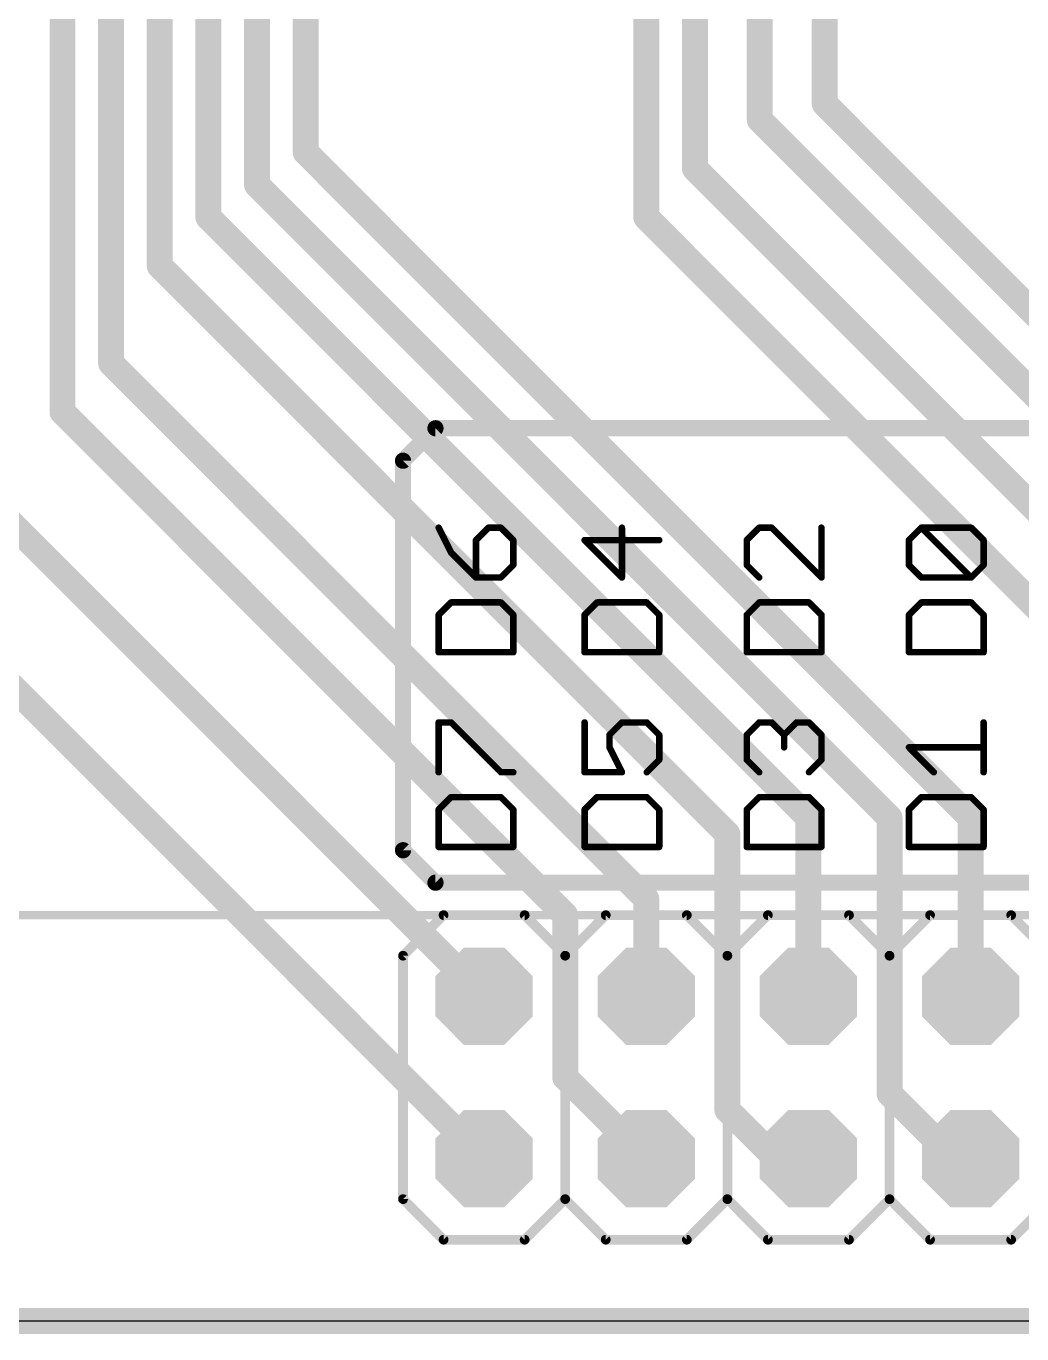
# Model space of a CAD drawing. Extents: x -31.8 to 31.8, y -40.8 to 40.8.
# Drawn here: x -18.6 to -3.01, y -40.84 to -20.38 of the extents above; entities that cross this region are included whole.
import ezdxf

# ---------------------------------------------------------------- set-up
doc = ezdxf.new("R2010")
doc.units = 0
for name, color, linetype in [('1', 12, 'CONTINUOUS'), ('17', 110, 'CONTINUOUS'), ('20', 53, 'CONTINUOUS'), ('21', 253, 'CONTINUOUS'), ('22', 253, 'CONTINUOUS'), ('51', 253, 'CONTINUOUS')]:
    doc.layers.add(name, color=color, linetype=linetype)

# ---------------------------------------------------------------- blocks, each defined once
blk = doc.blocks.new('RECT')
blk.add_solid([(-0.5, -0.5), (0.5, -0.5), (-0.5, 0.5), (0.5, 0.5)])
blk = doc.blocks.new('OCTAGONP')
at = {"const_width": 0.5}
blk.add_lwpolyline([(-0.25, -0.1036), (-0.25, 0.1036), (-0.1036, 0.25), (0.1036, 0.25), (0.25, 0.1036), (0.25, -0.1036), (0.1036, -0.25), (-0.1036, -0.25), (-0.25, -0.1036), (-0.25, 0.1036)], dxfattribs=at)

msp = doc.modelspace()

# ---------------------------------------------------------------- linework, layer by layer
at = {"layer": '1', "const_width": 0.4064}
for points in [[(-18.034, 5.334), (-18.034, -26.416)], [(-17.272, 4.572), (-17.272, -25.654)], [(-16.51, 3.81), (-16.51, -24.13)], [(-15.748, 3.048), (-15.748, -23.368)], [(-14.986, 1.778), (-14.986, -22.86)], [(-14.224, 0.762), (-14.224, -22.352)], [(-8.89, -9.144), (-8.89, -23.368)], [(-8.128, -9.652), (-8.128, -22.606)], [(-7.112, -10.16), (-7.112, -21.844)], [(-6.096, -10.414), (-6.096, -21.59)], [(-6.096, -21.59), (1.27, -28.956)], [(-7.112, -21.844), (0, -28.956)], [(-14.224, -22.352), (-3.81, -32.766)], [(-8.128, -22.606), (-1.27, -29.464)], [(-14.986, -22.86), (-5.08, -32.766)], [(-15.748, -23.368), (-6.35, -32.766)], [(-8.89, -23.368), (-2.54, -29.718)], [(-16.51, -24.13), (-7.62, -33.02)], [(-17.272, -25.654), (-8.89, -34.036)], [(-20.828, -26.162), (-11.43, -35.56)], [(-18.034, -26.416), (-10.16, -34.29)], [(-21.59, -27.94), (-11.43, -38.1)], [(-6.35, -32.766), (-6.35, -35.56)], [(-5.08, -32.766), (-5.08, -37.084)], [(-3.81, -32.766), (-3.81, -35.56)], [(-7.62, -33.02), (-7.62, -37.338)], [(-8.89, -34.036), (-8.89, -35.56)], [(-10.16, -34.29), (-10.16, -36.83)], [(-6.35, -35.56), (-6.35, -35.814)], [(-3.81, -35.56), (-3.81, -35.814)], [(-10.16, -36.83), (-8.89, -38.1)], [(-5.08, -37.084), (-4.064, -38.1)], [(-7.62, -37.338), (-6.858, -38.1)], [(-6.858, -38.1), (-6.35, -38.1)], [(-6.35, -38.1), (-6.096, -38.1)], [(-4.064, -38.1), (-3.81, -38.1)], [(-25.4, -40.64), (25.4, -40.64)]]:
    msp.add_lwpolyline(points, dxfattribs=at)
at = {"layer": '1', "const_width": 0.2032}
for points in [[(-6.1976, -21.59, 1), (-5.9944, -21.59)], [(-6.0242, -21.5182, 1), (-6.1678, -21.6618)], [(-7.0402, -21.7722, 1), (-7.1838, -21.9158)], [(-7.2136, -21.844, 1), (-7.0104, -21.844)], [(-14.3256, -22.352, 1), (-14.1224, -22.352)], [(-14.1522, -22.2802, 1), (-14.2958, -22.4238)], [(-8.2296, -22.606, 1), (-8.0264, -22.606)], [(-8.0562, -22.5342, 1), (-8.1998, -22.6778)], [(-14.9142, -22.7882, 1), (-15.0578, -22.9318)], [(-15.0876, -22.86, 1), (-14.8844, -22.86)], [(-15.8496, -23.368, 1), (-15.6464, -23.368)], [(-15.6762, -23.2962, 1), (-15.8198, -23.4398)], [(-8.9916, -23.368, 1), (-8.7884, -23.368)], [(-8.8182, -23.2962, 1), (-8.9618, -23.4398)], [(-16.4382, -24.0582, 1), (-16.5818, -24.2018)], [(-16.6116, -24.13, 1), (-16.4084, -24.13)], [(-17.3736, -25.654, 1), (-17.1704, -25.654)], [(-17.2002, -25.5822, 1), (-17.3438, -25.7258)], [(-18.1356, -26.416, 1), (-17.9324, -26.416)], [(-17.9622, -26.3442, 1), (-18.1058, -26.4878)], [(-6.2484, -32.766, 1), (-6.4516, -32.766)], [(-6.4218, -32.8378, 1), (-6.2782, -32.6942)], [(-4.9784, -32.766, 1), (-5.1816, -32.766)], [(-5.1518, -32.8378, 1), (-5.0082, -32.6942)], [(-3.7084, -32.766, 1), (-3.9116, -32.766)], [(-3.8818, -32.8378, 1), (-3.7382, -32.6942)], [(-7.5184, -33.02, 1), (-7.7216, -33.02)], [(-7.6918, -33.0918, 1), (-7.5482, -32.9482)], [(-8.7884, -34.036, 1), (-8.9916, -34.036)], [(-8.9618, -34.1078, 1), (-8.8182, -33.9642)], [(-10.0584, -34.29, 1), (-10.2616, -34.29)], [(-10.2318, -34.3618, 1), (-10.0882, -34.2182)], [(-11.5018, -35.6318, 1), (-11.3582, -35.4882)], [(-6.2484, -35.56, 1), (-6.4516, -35.56)], [(-3.7084, -35.56, 1), (-3.9116, -35.56)], [(-8.9916, -35.56, 1), (-8.7884, -35.56)], [(-6.4516, -35.56, 1), (-6.2484, -35.56)], [(-3.9116, -35.56, 1), (-3.7084, -35.56)], [(-6.4516, -35.814, 1), (-6.2484, -35.814)], [(-3.9116, -35.814, 1), (-3.7084, -35.814)], [(-10.0882, -36.7582, 1), (-10.2318, -36.9018)], [(-10.2616, -36.83, 1), (-10.0584, -36.83)], [(-5.1816, -37.084, 1), (-4.9784, -37.084)], [(-5.0082, -37.0122, 1), (-5.1518, -37.1558)], [(-7.7216, -37.338, 1), (-7.5184, -37.338)], [(-7.5482, -37.2662, 1), (-7.6918, -37.4098)], [(-11.5018, -38.1718, 1), (-11.3582, -38.0282)], [(-8.9618, -38.1718, 1), (-8.8182, -38.0282)], [(-6.858, -37.9984, 1), (-6.858, -38.2016)], [(-6.9298, -38.1718, 1), (-6.7862, -38.0282)], [(-6.35, -37.9984, 1), (-6.35, -38.2016)], [(-6.35, -38.2016, 1), (-6.35, -37.9984)], [(-6.096, -38.2016, 1), (-6.096, -37.9984)], [(-4.064, -37.9984, 1), (-4.064, -38.2016)], [(-4.1358, -38.1718, 1), (-3.9922, -38.0282)], [(-3.81, -38.2016, 1), (-3.81, -37.9984)]]:
    msp.add_lwpolyline(points, format="xyb", dxfattribs=at)
at = {"layer": '20'}
msp.add_line((-29.21, -40.64), (29.21, -40.64), dxfattribs=at)
at = {"layer": '21'}
for points, const_width in [([(-12.7, -27.178), (-12.192, -26.67)], 0.254), ([(-12.192, -26.67), (11.684, -26.67)], 0.254), ([(-12.7, -33.274), (-12.7, -27.178)], 0.254), ([(-12.1422, -28.2262), (-11.9473, -28.616)], 0.1016), ([(-11.3626, -28.2262), (-11.5575, -28.4211)], 0.1016), ([(-11.1677, -28.2262), (-11.3626, -28.2262)], 0.1016), ([(-10.9728, -28.4211), (-11.1677, -28.2262)], 0.1016), ([(-9.2715, -29.0058), (-9.2715, -28.2262)], 0.1016), ([(-7.1213, -28.2262), (-7.3162, -28.4211)], 0.1016), ([(-6.9264, -28.2262), (-7.1213, -28.2262)], 0.1016), ([(-6.1468, -29.0058), (-6.9264, -28.2262)], 0.1016), ([(-6.1468, -28.2262), (-6.1468, -29.0058)], 0.1016), ([(-4.7762, -28.4211), (-4.5813, -28.2262)], 0.1016), ([(-4.5813, -28.2262), (-3.8017, -28.2262)], 0.1016), ([(-3.8017, -29.0058), (-4.5813, -28.2262)], 0.1016), ([(-3.8017, -28.2262), (-3.6068, -28.4211)], 0.1016), ([(-11.5575, -28.4211), (-11.5575, -29.0058)], 0.1016), ([(-10.9728, -28.8109), (-10.9728, -28.4211)], 0.1016), ([(-8.6868, -28.4211), (-9.8562, -28.4211)], 0.1016), ([(-9.8562, -28.4211), (-9.2715, -29.0058)], 0.1016), ([(-7.3162, -28.4211), (-7.3162, -28.8109)], 0.1016), ([(-4.7762, -28.8109), (-4.7762, -28.4211)], 0.1016), ([(-3.6068, -28.4211), (-3.6068, -28.8109)], 0.1016), ([(-11.9473, -28.616), (-11.5575, -29.0058)], 0.1016), ([(-11.1677, -29.0058), (-10.9728, -28.8109)], 0.1016), ([(-7.3162, -28.8109), (-7.1213, -29.0058)], 0.1016), ([(-4.5813, -29.0058), (-4.7762, -28.8109)], 0.1016), ([(-3.6068, -28.8109), (-3.8017, -29.0058)], 0.1016), ([(-11.5575, -29.0058), (-11.1677, -29.0058)], 0.1016), ([(-3.8017, -29.0058), (-4.5813, -29.0058)], 0.1016), ([(-11.9473, -29.3956), (-12.1422, -29.5905)], 0.1016), ([(-11.1677, -29.3956), (-11.9473, -29.3956)], 0.1016), ([(-10.9728, -29.5905), (-11.1677, -29.3956)], 0.1016), ([(-9.6613, -29.3956), (-9.8562, -29.5905)], 0.1016), ([(-8.8817, -29.3956), (-9.6613, -29.3956)], 0.1016), ([(-8.6868, -29.5905), (-8.8817, -29.3956)], 0.1016), ([(-7.1213, -29.3956), (-7.3162, -29.5905)], 0.1016), ([(-6.3417, -29.3956), (-7.1213, -29.3956)], 0.1016), ([(-6.1468, -29.5905), (-6.3417, -29.3956)], 0.1016), ([(-4.5813, -29.3956), (-4.7762, -29.5905)], 0.1016), ([(-3.8017, -29.3956), (-4.5813, -29.3956)], 0.1016), ([(-3.6068, -29.5905), (-3.8017, -29.3956)], 0.1016), ([(-12.1422, -29.5905), (-12.1422, -30.1752)], 0.1016), ([(-10.9728, -30.1752), (-10.9728, -29.5905)], 0.1016), ([(-9.8562, -29.5905), (-9.8562, -30.1752)], 0.1016), ([(-8.6868, -30.1752), (-8.6868, -29.5905)], 0.1016), ([(-7.3162, -29.5905), (-7.3162, -30.1752)], 0.1016), ([(-6.1468, -30.1752), (-6.1468, -29.5905)], 0.1016), ([(-4.7762, -29.5905), (-4.7762, -30.1752)], 0.1016), ([(-3.6068, -30.1752), (-3.6068, -29.5905)], 0.1016), ([(-12.1422, -30.1752), (-10.9728, -30.1752)], 0.1016), ([(-9.8562, -30.1752), (-8.6868, -30.1752)], 0.1016), ([(-7.3162, -30.1752), (-6.1468, -30.1752)], 0.1016), ([(-4.7762, -30.1752), (-3.6068, -30.1752)], 0.1016), ([(-12.1422, -32.0538), (-12.1422, -31.2742)], 0.1016), ([(-12.1422, -31.2742), (-11.9473, -31.2742)], 0.1016), ([(-11.9473, -31.2742), (-11.1677, -32.0538)], 0.1016), ([(-9.8562, -31.2742), (-9.8562, -32.0538)], 0.1016), ([(-9.4664, -31.4691), (-9.2715, -31.2742)], 0.1016), ([(-9.2715, -31.2742), (-8.8817, -31.2742)], 0.1016), ([(-8.8817, -31.2742), (-8.6868, -31.4691)], 0.1016), ([(-7.3162, -31.4691), (-7.1213, -31.2742)], 0.1016), ([(-7.1213, -31.2742), (-6.9264, -31.2742)], 0.1016), ([(-6.9264, -31.2742), (-6.7315, -31.4691)], 0.1016), ([(-6.7315, -31.4691), (-6.5366, -31.2742)], 0.1016), ([(-6.5366, -31.2742), (-6.3417, -31.2742)], 0.1016), ([(-6.3417, -31.2742), (-6.1468, -31.4691)], 0.1016), ([(-3.6068, -32.0538), (-3.6068, -31.2742)], 0.1016), ([(-9.4664, -31.664), (-9.4664, -31.4691)], 0.1016), ([(-8.6868, -31.4691), (-8.6868, -31.8589)], 0.1016), ([(-7.3162, -31.8589), (-7.3162, -31.4691)], 0.1016), ([(-6.7315, -31.4691), (-6.7315, -31.664)], 0.1016), ([(-6.1468, -31.4691), (-6.1468, -31.8589)], 0.1016), ([(-9.2715, -32.0538), (-9.4664, -31.664)], 0.1016), ([(-4.3864, -32.0538), (-4.7762, -31.664)], 0.1016), ([(-4.7762, -31.664), (-3.6068, -31.664)], 0.1016), ([(-8.6868, -31.8589), (-8.8817, -32.0538)], 0.1016), ([(-7.1213, -32.0538), (-7.3162, -31.8589)], 0.1016), ([(-6.1468, -31.8589), (-6.3417, -32.0538)], 0.1016), ([(-11.1677, -32.0538), (-10.9728, -32.0538)], 0.1016), ([(-9.8562, -32.0538), (-9.2715, -32.0538)], 0.1016), ([(-11.9473, -32.4436), (-12.1422, -32.6385)], 0.1016), ([(-11.1677, -32.4436), (-11.9473, -32.4436)], 0.1016), ([(-10.9728, -32.6385), (-11.1677, -32.4436)], 0.1016), ([(-9.6613, -32.4436), (-9.8562, -32.6385)], 0.1016), ([(-8.8817, -32.4436), (-9.6613, -32.4436)], 0.1016), ([(-8.6868, -32.6385), (-8.8817, -32.4436)], 0.1016), ([(-7.1213, -32.4436), (-7.3162, -32.6385)], 0.1016), ([(-6.3417, -32.4436), (-7.1213, -32.4436)], 0.1016), ([(-6.1468, -32.6385), (-6.3417, -32.4436)], 0.1016), ([(-4.5813, -32.4436), (-4.7762, -32.6385)], 0.1016), ([(-3.8017, -32.4436), (-4.5813, -32.4436)], 0.1016), ([(-3.6068, -32.6385), (-3.8017, -32.4436)], 0.1016), ([(-12.1422, -32.6385), (-12.1422, -33.2232)], 0.1016), ([(-10.9728, -33.2232), (-10.9728, -32.6385)], 0.1016), ([(-9.8562, -32.6385), (-9.8562, -33.2232)], 0.1016), ([(-8.6868, -33.2232), (-8.6868, -32.6385)], 0.1016), ([(-7.3162, -32.6385), (-7.3162, -33.2232)], 0.1016), ([(-6.1468, -33.2232), (-6.1468, -32.6385)], 0.1016), ([(-4.7762, -32.6385), (-4.7762, -33.2232)], 0.1016), ([(-3.6068, -33.2232), (-3.6068, -32.6385)], 0.1016), ([(-12.192, -33.782), (-12.7, -33.274)], 0.254), ([(-12.1422, -33.2232), (-10.9728, -33.2232)], 0.1016), ([(-9.8562, -33.2232), (-8.6868, -33.2232)], 0.1016), ([(-7.3162, -33.2232), (-6.1468, -33.2232)], 0.1016), ([(-4.7762, -33.2232), (-3.6068, -33.2232)], 0.1016), ([(11.684, -33.782), (-12.192, -33.782)], 0.254), ([(-12.7, -34.925), (-12.065, -34.29)], 0.1524), ([(-10.795, -34.29), (-12.065, -34.29)], 0.1524), ([(-10.16, -34.925), (-10.795, -34.29)], 0.1524), ([(-10.16, -34.925), (-9.525, -34.29)], 0.1524), ([(-8.255, -34.29), (-9.525, -34.29)], 0.1524), ([(-7.62, -34.925), (-8.255, -34.29)], 0.1524), ([(-7.62, -34.925), (-6.985, -34.29)], 0.1524), ([(-5.715, -34.29), (-6.985, -34.29)], 0.1524), ([(-5.08, -34.925), (-5.715, -34.29)], 0.1524), ([(-5.08, -34.925), (-4.445, -34.29)], 0.1524), ([(-3.175, -34.29), (-4.445, -34.29)], 0.1524), ([(-2.54, -34.925), (-3.175, -34.29)], 0.1524), ([(-12.7, -38.735), (-12.7, -34.925)], 0.1524), ([(-10.16, -38.735), (-10.16, -34.925)], 0.1524), ([(-7.62, -38.735), (-7.62, -34.925)], 0.1524), ([(-5.08, -38.735), (-5.08, -34.925)], 0.1524), ([(-12.065, -39.37), (-12.7, -38.735)], 0.1524), ([(-10.16, -38.735), (-10.795, -39.37)], 0.1524), ([(-9.525, -39.37), (-10.16, -38.735)], 0.1524), ([(-7.62, -38.735), (-8.255, -39.37)], 0.1524), ([(-6.985, -39.37), (-7.62, -38.735)], 0.1524), ([(-5.08, -38.735), (-5.715, -39.37)], 0.1524), ([(-4.445, -39.37), (-5.08, -38.735)], 0.1524), ([(-2.54, -38.735), (-3.175, -39.37)], 0.1524), ([(-10.795, -39.37), (-12.065, -39.37)], 0.1524), ([(-8.255, -39.37), (-9.525, -39.37)], 0.1524), ([(-5.715, -39.37), (-6.985, -39.37)], 0.1524), ([(-3.175, -39.37), (-4.445, -39.37)], 0.1524)]:
    msp.add_lwpolyline(points, dxfattribs=dict(at, const_width=const_width))
for points, const_width in [([(-12.192, -26.6065, 1), (-12.192, -26.7335)], 0.127), ([(-12.1471, -26.7149, 1), (-12.2369, -26.6251)], 0.127), ([(-12.6365, -27.178, 1), (-12.7635, -27.178)], 0.127), ([(-12.7449, -27.1331, 1), (-12.6551, -27.2229)], 0.127), ([(-12.1195, -28.2148, 1), (-12.1649, -28.2376)], 0.0508), ([(-11.3626, -28.2008, 1), (-11.3626, -28.2516)], 0.0508), ([(-11.3446, -28.2442, 1), (-11.3806, -28.2082)], 0.0508), ([(-11.1497, -28.2082, 1), (-11.1857, -28.2442)], 0.0508), ([(-11.1677, -28.2516, 1), (-11.1677, -28.2008)], 0.0508), ([(-9.2461, -28.2262, 1), (-9.2969, -28.2262)], 0.0508), ([(-7.1213, -28.2008, 1), (-7.1213, -28.2516)], 0.0508), ([(-7.1033, -28.2442, 1), (-7.1393, -28.2082)], 0.0508), ([(-6.9084, -28.2082, 1), (-6.9444, -28.2442)], 0.0508), ([(-6.9264, -28.2516, 1), (-6.9264, -28.2008)], 0.0508), ([(-6.1214, -28.2262, 1), (-6.1722, -28.2262)], 0.0508), ([(-4.5633, -28.2082, 1), (-4.5993, -28.2442)], 0.0508), ([(-4.5813, -28.2008, 1), (-4.5813, -28.2516)], 0.0508), ([(-4.5633, -28.2442, 1), (-4.5993, -28.2082)], 0.0508), ([(-3.7837, -28.2082, 1), (-3.8197, -28.2442)], 0.0508), ([(-3.8017, -28.2516, 1), (-3.8017, -28.2008)], 0.0508), ([(-11.5755, -28.4031, 1), (-11.5395, -28.4391)], 0.0508), ([(-11.5321, -28.4211, 1), (-11.5829, -28.4211)], 0.0508), ([(-10.9474, -28.4211, 1), (-10.9982, -28.4211)], 0.0508), ([(-10.9908, -28.4391, 1), (-10.9548, -28.4031)], 0.0508), ([(-9.8382, -28.4031, 1), (-9.8742, -28.4391)], 0.0508), ([(-9.8562, -28.3957, 1), (-9.8562, -28.4465)], 0.0508), ([(-8.6868, -28.4465, 1), (-8.6868, -28.3957)], 0.0508), ([(-7.3342, -28.4031, 1), (-7.2982, -28.4391)], 0.0508), ([(-7.2908, -28.4211, 1), (-7.3416, -28.4211)], 0.0508), ([(-4.7942, -28.4031, 1), (-4.7582, -28.4391)], 0.0508), ([(-4.7508, -28.4211, 1), (-4.8016, -28.4211)], 0.0508), ([(-3.5814, -28.4211, 1), (-3.6322, -28.4211)], 0.0508), ([(-3.6248, -28.4391, 1), (-3.5888, -28.4031)], 0.0508), ([(-11.9293, -28.598, 1), (-11.9653, -28.634)], 0.0508), ([(-11.97, -28.6274, 1), (-11.9246, -28.6046)], 0.0508), ([(-10.9982, -28.8109, 1), (-10.9474, -28.8109)], 0.0508), ([(-10.9548, -28.8289, 1), (-10.9908, -28.7929)], 0.0508), ([(-7.2982, -28.7929, 1), (-7.3342, -28.8289)], 0.0508), ([(-7.3416, -28.8109, 1), (-7.2908, -28.8109)], 0.0508), ([(-4.7582, -28.7929, 1), (-4.7942, -28.8289)], 0.0508), ([(-4.8016, -28.8109, 1), (-4.7508, -28.8109)], 0.0508), ([(-3.6322, -28.8109, 1), (-3.5814, -28.8109)], 0.0508), ([(-3.5888, -28.8289, 1), (-3.6248, -28.7929)], 0.0508), ([(-11.5575, -28.9804, 1), (-11.5575, -29.0312)], 0.0508), ([(-11.5829, -29.0058, 1), (-11.5321, -29.0058)], 0.0508), ([(-11.5755, -29.0238, 1), (-11.5395, -28.9878)], 0.0508), ([(-11.1857, -28.9878, 1), (-11.1497, -29.0238)], 0.0508), ([(-11.1677, -29.0312, 1), (-11.1677, -28.9804)], 0.0508), ([(-9.2969, -29.0058, 1), (-9.2461, -29.0058)], 0.0508), ([(-9.2895, -29.0238, 1), (-9.2535, -28.9878)], 0.0508), ([(-7.1393, -29.0238, 1), (-7.1033, -28.9878)], 0.0508), ([(-6.1722, -29.0058, 1), (-6.1214, -29.0058)], 0.0508), ([(-6.1648, -29.0238, 1), (-6.1288, -28.9878)], 0.0508), ([(-4.5813, -28.9804, 1), (-4.5813, -29.0312)], 0.0508), ([(-4.5993, -29.0238, 1), (-4.5633, -28.9878)], 0.0508), ([(-3.8197, -28.9878, 1), (-3.7837, -29.0238)], 0.0508), ([(-3.8197, -29.0238, 1), (-3.7837, -28.9878)], 0.0508), ([(-3.8017, -29.0312, 1), (-3.8017, -28.9804)], 0.0508), ([(-11.9473, -29.3702, 1), (-11.9473, -29.421)], 0.0508), ([(-11.9293, -29.4136, 1), (-11.9653, -29.3776)], 0.0508), ([(-11.1497, -29.3776, 1), (-11.1857, -29.4136)], 0.0508), ([(-11.1677, -29.421, 1), (-11.1677, -29.3702)], 0.0508), ([(-9.6613, -29.3702, 1), (-9.6613, -29.421)], 0.0508), ([(-9.6433, -29.4136, 1), (-9.6793, -29.3776)], 0.0508), ([(-8.8637, -29.3776, 1), (-8.8997, -29.4136)], 0.0508), ([(-8.8817, -29.421, 1), (-8.8817, -29.3702)], 0.0508), ([(-7.1213, -29.3702, 1), (-7.1213, -29.421)], 0.0508), ([(-7.1033, -29.4136, 1), (-7.1393, -29.3776)], 0.0508), ([(-6.3237, -29.3776, 1), (-6.3597, -29.4136)], 0.0508), ([(-6.3417, -29.421, 1), (-6.3417, -29.3702)], 0.0508), ([(-4.5813, -29.3702, 1), (-4.5813, -29.421)], 0.0508), ([(-4.5633, -29.4136, 1), (-4.5993, -29.3776)], 0.0508), ([(-3.7837, -29.3776, 1), (-3.8197, -29.4136)], 0.0508), ([(-3.8017, -29.421, 1), (-3.8017, -29.3702)], 0.0508), ([(-12.1602, -29.5725, 1), (-12.1242, -29.6085)], 0.0508), ([(-12.1168, -29.5905, 1), (-12.1676, -29.5905)], 0.0508), ([(-10.9474, -29.5905, 1), (-10.9982, -29.5905)], 0.0508), ([(-10.9908, -29.6085, 1), (-10.9548, -29.5725)], 0.0508), ([(-9.8742, -29.5725, 1), (-9.8382, -29.6085)], 0.0508), ([(-9.8308, -29.5905, 1), (-9.8816, -29.5905)], 0.0508), ([(-8.6614, -29.5905, 1), (-8.7122, -29.5905)], 0.0508), ([(-8.7048, -29.6085, 1), (-8.6688, -29.5725)], 0.0508), ([(-7.3342, -29.5725, 1), (-7.2982, -29.6085)], 0.0508), ([(-7.2908, -29.5905, 1), (-7.3416, -29.5905)], 0.0508), ([(-6.1214, -29.5905, 1), (-6.1722, -29.5905)], 0.0508), ([(-6.1648, -29.6085, 1), (-6.1288, -29.5725)], 0.0508), ([(-4.7942, -29.5725, 1), (-4.7582, -29.6085)], 0.0508), ([(-4.7508, -29.5905, 1), (-4.8016, -29.5905)], 0.0508), ([(-3.5814, -29.5905, 1), (-3.6322, -29.5905)], 0.0508), ([(-3.6248, -29.6085, 1), (-3.5888, -29.5725)], 0.0508), ([(-12.1422, -30.1498, 1), (-12.1422, -30.2006)], 0.0508), ([(-12.1676, -30.1752, 1), (-12.1168, -30.1752)], 0.0508), ([(-10.9982, -30.1752, 1), (-10.9474, -30.1752)], 0.0508), ([(-10.9728, -30.2006, 1), (-10.9728, -30.1498)], 0.0508), ([(-9.8562, -30.1498, 1), (-9.8562, -30.2006)], 0.0508), ([(-9.8816, -30.1752, 1), (-9.8308, -30.1752)], 0.0508), ([(-8.7122, -30.1752, 1), (-8.6614, -30.1752)], 0.0508), ([(-8.6868, -30.2006, 1), (-8.6868, -30.1498)], 0.0508), ([(-7.3162, -30.1498, 1), (-7.3162, -30.2006)], 0.0508), ([(-7.3416, -30.1752, 1), (-7.2908, -30.1752)], 0.0508), ([(-6.1722, -30.1752, 1), (-6.1214, -30.1752)], 0.0508), ([(-6.1468, -30.2006, 1), (-6.1468, -30.1498)], 0.0508), ([(-4.7762, -30.1498, 1), (-4.7762, -30.2006)], 0.0508), ([(-4.8016, -30.1752, 1), (-4.7508, -30.1752)], 0.0508), ([(-3.6322, -30.1752, 1), (-3.5814, -30.1752)], 0.0508), ([(-3.6068, -30.2006, 1), (-3.6068, -30.1498)], 0.0508), ([(-12.1168, -31.2742, 1), (-12.1676, -31.2742)], 0.0508), ([(-12.1422, -31.2488, 1), (-12.1422, -31.2996)], 0.0508), ([(-11.9293, -31.2562, 1), (-11.9653, -31.2922)], 0.0508), ([(-11.9473, -31.2996, 1), (-11.9473, -31.2488)], 0.0508), ([(-9.8308, -31.2742, 1), (-9.8816, -31.2742)], 0.0508), ([(-9.2715, -31.2488, 1), (-9.2715, -31.2996)], 0.0508), ([(-9.2535, -31.2922, 1), (-9.2895, -31.2562)], 0.0508), ([(-8.8637, -31.2562, 1), (-8.8997, -31.2922)], 0.0508), ([(-8.8817, -31.2996, 1), (-8.8817, -31.2488)], 0.0508), ([(-7.1213, -31.2488, 1), (-7.1213, -31.2996)], 0.0508), ([(-7.1033, -31.2922, 1), (-7.1393, -31.2562)], 0.0508), ([(-6.9084, -31.2562, 1), (-6.9444, -31.2922)], 0.0508), ([(-6.9264, -31.2996, 1), (-6.9264, -31.2488)], 0.0508), ([(-6.5366, -31.2488, 1), (-6.5366, -31.2996)], 0.0508), ([(-6.5186, -31.2922, 1), (-6.5546, -31.2562)], 0.0508), ([(-6.3237, -31.2562, 1), (-6.3597, -31.2922)], 0.0508), ([(-6.3417, -31.2996, 1), (-6.3417, -31.2488)], 0.0508), ([(-3.5814, -31.2742, 1), (-3.6322, -31.2742)], 0.0508), ([(-9.4844, -31.4511, 1), (-9.4484, -31.4871)], 0.0508), ([(-9.441, -31.4691, 1), (-9.4918, -31.4691)], 0.0508), ([(-8.6614, -31.4691, 1), (-8.7122, -31.4691)], 0.0508), ([(-8.7048, -31.4871, 1), (-8.6688, -31.4511)], 0.0508), ([(-7.3342, -31.4511, 1), (-7.2982, -31.4871)], 0.0508), ([(-7.2908, -31.4691, 1), (-7.3416, -31.4691)], 0.0508), ([(-6.7495, -31.4511, 1), (-6.7135, -31.4871)], 0.0508), ([(-6.7061, -31.4691, 1), (-6.7569, -31.4691)], 0.0508), ([(-6.7495, -31.4871, 1), (-6.7135, -31.4511)], 0.0508), ([(-6.1214, -31.4691, 1), (-6.1722, -31.4691)], 0.0508), ([(-6.1648, -31.4871, 1), (-6.1288, -31.4511)], 0.0508), ([(-9.4437, -31.6526, 1), (-9.4891, -31.6754)], 0.0508), ([(-9.4918, -31.664, 1), (-9.441, -31.664)], 0.0508), ([(-6.7569, -31.664, 1), (-6.7061, -31.664)], 0.0508), ([(-4.7582, -31.646, 1), (-4.7942, -31.682)], 0.0508), ([(-4.7762, -31.6386, 1), (-4.7762, -31.6894)], 0.0508), ([(-3.6068, -31.6894, 1), (-3.6068, -31.6386)], 0.0508), ([(-8.7122, -31.8589, 1), (-8.6614, -31.8589)], 0.0508), ([(-8.6688, -31.8769, 1), (-8.7048, -31.8409)], 0.0508), ([(-7.2982, -31.8409, 1), (-7.3342, -31.8769)], 0.0508), ([(-7.3416, -31.8589, 1), (-7.2908, -31.8589)], 0.0508), ([(-6.1722, -31.8589, 1), (-6.1214, -31.8589)], 0.0508), ([(-6.1288, -31.8769, 1), (-6.1648, -31.8409)], 0.0508), ([(-12.1676, -32.0538, 1), (-12.1168, -32.0538)], 0.0508), ([(-11.1677, -32.0284, 1), (-11.1677, -32.0792)], 0.0508), ([(-11.1857, -32.0718, 1), (-11.1497, -32.0358)], 0.0508), ([(-10.9728, -32.0792, 1), (-10.9728, -32.0284)], 0.0508), ([(-9.8562, -32.0284, 1), (-9.8562, -32.0792)], 0.0508), ([(-9.8816, -32.0538, 1), (-9.8308, -32.0538)], 0.0508), ([(-9.2942, -32.0652, 1), (-9.2488, -32.0424)], 0.0508), ([(-9.2715, -32.0792, 1), (-9.2715, -32.0284)], 0.0508), ([(-8.8997, -32.0358, 1), (-8.8637, -32.0718)], 0.0508), ([(-7.1393, -32.0718, 1), (-7.1033, -32.0358)], 0.0508), ([(-6.3597, -32.0358, 1), (-6.3237, -32.0718)], 0.0508), ([(-4.4044, -32.0718, 1), (-4.3684, -32.0358)], 0.0508), ([(-3.6322, -32.0538, 1), (-3.5814, -32.0538)], 0.0508), ([(-11.9473, -32.4182, 1), (-11.9473, -32.469)], 0.0508), ([(-11.9293, -32.4616, 1), (-11.9653, -32.4256)], 0.0508), ([(-11.1497, -32.4256, 1), (-11.1857, -32.4616)], 0.0508), ([(-11.1677, -32.469, 1), (-11.1677, -32.4182)], 0.0508), ([(-9.6613, -32.4182, 1), (-9.6613, -32.469)], 0.0508), ([(-9.6433, -32.4616, 1), (-9.6793, -32.4256)], 0.0508), ([(-8.8637, -32.4256, 1), (-8.8997, -32.4616)], 0.0508), ([(-8.8817, -32.469, 1), (-8.8817, -32.4182)], 0.0508), ([(-7.1213, -32.4182, 1), (-7.1213, -32.469)], 0.0508), ([(-7.1033, -32.4616, 1), (-7.1393, -32.4256)], 0.0508), ([(-6.3237, -32.4256, 1), (-6.3597, -32.4616)], 0.0508), ([(-6.3417, -32.469, 1), (-6.3417, -32.4182)], 0.0508), ([(-4.5813, -32.4182, 1), (-4.5813, -32.469)], 0.0508), ([(-4.5633, -32.4616, 1), (-4.5993, -32.4256)], 0.0508), ([(-3.7837, -32.4256, 1), (-3.8197, -32.4616)], 0.0508), ([(-3.8017, -32.469, 1), (-3.8017, -32.4182)], 0.0508), ([(-12.1602, -32.6205, 1), (-12.1242, -32.6565)], 0.0508), ([(-12.1168, -32.6385, 1), (-12.1676, -32.6385)], 0.0508), ([(-10.9474, -32.6385, 1), (-10.9982, -32.6385)], 0.0508), ([(-10.9908, -32.6565, 1), (-10.9548, -32.6205)], 0.0508), ([(-9.8742, -32.6205, 1), (-9.8382, -32.6565)], 0.0508), ([(-9.8308, -32.6385, 1), (-9.8816, -32.6385)], 0.0508), ([(-8.6614, -32.6385, 1), (-8.7122, -32.6385)], 0.0508), ([(-8.7048, -32.6565, 1), (-8.6688, -32.6205)], 0.0508), ([(-7.3342, -32.6205, 1), (-7.2982, -32.6565)], 0.0508), ([(-7.2908, -32.6385, 1), (-7.3416, -32.6385)], 0.0508), ([(-6.1214, -32.6385, 1), (-6.1722, -32.6385)], 0.0508), ([(-6.1648, -32.6565, 1), (-6.1288, -32.6205)], 0.0508), ([(-4.7942, -32.6205, 1), (-4.7582, -32.6565)], 0.0508), ([(-4.7508, -32.6385, 1), (-4.8016, -32.6385)], 0.0508), ([(-3.5814, -32.6385, 1), (-3.6322, -32.6385)], 0.0508), ([(-3.6248, -32.6565, 1), (-3.5888, -32.6205)], 0.0508), ([(-12.6551, -33.2291, 1), (-12.7449, -33.3189)], 0.127), ([(-12.7635, -33.274, 1), (-12.6365, -33.274)], 0.127), ([(-12.1422, -33.1978, 1), (-12.1422, -33.2486)], 0.0508), ([(-12.1676, -33.2232, 1), (-12.1168, -33.2232)], 0.0508), ([(-10.9982, -33.2232, 1), (-10.9474, -33.2232)], 0.0508), ([(-10.9728, -33.2486, 1), (-10.9728, -33.1978)], 0.0508), ([(-9.8562, -33.1978, 1), (-9.8562, -33.2486)], 0.0508), ([(-9.8816, -33.2232, 1), (-9.8308, -33.2232)], 0.0508), ([(-8.7122, -33.2232, 1), (-8.6614, -33.2232)], 0.0508), ([(-8.6868, -33.2486, 1), (-8.6868, -33.1978)], 0.0508), ([(-7.3162, -33.1978, 1), (-7.3162, -33.2486)], 0.0508), ([(-7.3416, -33.2232, 1), (-7.2908, -33.2232)], 0.0508), ([(-6.1722, -33.2232, 1), (-6.1214, -33.2232)], 0.0508), ([(-6.1468, -33.2486, 1), (-6.1468, -33.1978)], 0.0508), ([(-4.7762, -33.1978, 1), (-4.7762, -33.2486)], 0.0508), ([(-4.8016, -33.2232, 1), (-4.7508, -33.2232)], 0.0508), ([(-3.6322, -33.2232, 1), (-3.5814, -33.2232)], 0.0508), ([(-3.6068, -33.2486, 1), (-3.6068, -33.1978)], 0.0508), ([(-12.192, -33.7185, 1), (-12.192, -33.8455)], 0.127), ([(-12.2369, -33.8269, 1), (-12.1471, -33.7371)], 0.127), ([(-12.065, -34.2519, 1), (-12.065, -34.3281)], 0.0762), ([(-12.0381, -34.3169, 1), (-12.0919, -34.2631)], 0.0762), ([(-10.7681, -34.2631, 1), (-10.8219, -34.3169)], 0.0762), ([(-10.795, -34.3281, 1), (-10.795, -34.2519)], 0.0762), ([(-9.525, -34.2519, 1), (-9.525, -34.3281)], 0.0762), ([(-9.4981, -34.3169, 1), (-9.5519, -34.2631)], 0.0762), ([(-8.2281, -34.2631, 1), (-8.2819, -34.3169)], 0.0762), ([(-8.255, -34.3281, 1), (-8.255, -34.2519)], 0.0762), ([(-6.985, -34.2519, 1), (-6.985, -34.3281)], 0.0762), ([(-6.9581, -34.3169, 1), (-7.0119, -34.2631)], 0.0762), ([(-5.6881, -34.2631, 1), (-5.7419, -34.3169)], 0.0762), ([(-5.715, -34.3281, 1), (-5.715, -34.2519)], 0.0762), ([(-4.445, -34.2519, 1), (-4.445, -34.3281)], 0.0762), ([(-4.4181, -34.3169, 1), (-4.4719, -34.2631)], 0.0762), ([(-3.1481, -34.2631, 1), (-3.2019, -34.3169)], 0.0762), ([(-3.175, -34.3281, 1), (-3.175, -34.2519)], 0.0762), ([(-12.6619, -34.925, 1), (-12.7381, -34.925)], 0.0762), ([(-12.7269, -34.8981, 1), (-12.6731, -34.9519)], 0.0762), ([(-10.1219, -34.925, 1), (-10.1981, -34.925)], 0.0762), ([(-10.1869, -34.8981, 1), (-10.1331, -34.9519)], 0.0762), ([(-10.1869, -34.9519, 1), (-10.1331, -34.8981)], 0.0762), ([(-7.5819, -34.925, 1), (-7.6581, -34.925)], 0.0762), ([(-7.6469, -34.8981, 1), (-7.5931, -34.9519)], 0.0762), ([(-7.6469, -34.9519, 1), (-7.5931, -34.8981)], 0.0762), ([(-5.0419, -34.925, 1), (-5.1181, -34.925)], 0.0762), ([(-5.1069, -34.8981, 1), (-5.0531, -34.9519)], 0.0762), ([(-5.1069, -34.9519, 1), (-5.0531, -34.8981)], 0.0762), ([(-12.6731, -38.7081, 1), (-12.7269, -38.7619)], 0.0762), ([(-10.1331, -38.7081, 1), (-10.1869, -38.7619)], 0.0762), ([(-10.1331, -38.7619, 1), (-10.1869, -38.7081)], 0.0762), ([(-7.5931, -38.7081, 1), (-7.6469, -38.7619)], 0.0762), ([(-7.5931, -38.7619, 1), (-7.6469, -38.7081)], 0.0762), ([(-5.0531, -38.7081, 1), (-5.1069, -38.7619)], 0.0762), ([(-5.0531, -38.7619, 1), (-5.1069, -38.7081)], 0.0762), ([(-12.7381, -38.735, 1), (-12.6619, -38.735)], 0.0762), ([(-10.1981, -38.735, 1), (-10.1219, -38.735)], 0.0762), ([(-7.6581, -38.735, 1), (-7.5819, -38.735)], 0.0762), ([(-5.1181, -38.735, 1), (-5.0419, -38.735)], 0.0762), ([(-12.065, -39.3319, 1), (-12.065, -39.4081)], 0.0762), ([(-10.795, -39.4081, 1), (-10.795, -39.3319)], 0.0762), ([(-9.525, -39.3319, 1), (-9.525, -39.4081)], 0.0762), ([(-8.255, -39.4081, 1), (-8.255, -39.3319)], 0.0762), ([(-6.985, -39.3319, 1), (-6.985, -39.4081)], 0.0762), ([(-5.715, -39.4081, 1), (-5.715, -39.3319)], 0.0762), ([(-4.445, -39.3319, 1), (-4.445, -39.4081)], 0.0762), ([(-3.175, -39.4081, 1), (-3.175, -39.3319)], 0.0762), ([(-12.0919, -39.3969, 1), (-12.0381, -39.3431)], 0.0762), ([(-10.8219, -39.3431, 1), (-10.7681, -39.3969)], 0.0762), ([(-9.5519, -39.3969, 1), (-9.4981, -39.3431)], 0.0762), ([(-8.2819, -39.3431, 1), (-8.2281, -39.3969)], 0.0762), ([(-7.0119, -39.3969, 1), (-6.9581, -39.3431)], 0.0762), ([(-5.7419, -39.3431, 1), (-5.6881, -39.3969)], 0.0762), ([(-4.4719, -39.3969, 1), (-4.4181, -39.3431)], 0.0762), ([(-3.2019, -39.3431, 1), (-3.1481, -39.3969)], 0.0762)]:
    msp.add_lwpolyline(points, format="xyb", dxfattribs=dict(at, const_width=const_width))
at = {"layer": '22', "const_width": 0.127}
msp.add_lwpolyline([(-20.3, -34.29), (20.4, -34.29)], dxfattribs=at)

# ---------------------------------------------------------------- block references
at = {"layer": '17', "xscale": 1.524, "yscale": 1.524, "rotation": 180}
for p in [(-11.43, -35.56), (-11.43, -35.56), (-8.89, -35.56), (-8.89, -35.56), (-6.35, -35.56), (-6.35, -35.56), (-3.81, -35.56), (-3.81, -35.56), (-11.43, -38.1), (-11.43, -38.1), (-8.89, -38.1), (-8.89, -38.1), (-6.35, -38.1), (-6.35, -38.1), (-3.81, -38.1), (-3.81, -38.1)]:
    msp.add_blockref('OCTAGONP', p, dxfattribs=at)
at = {"layer": '51', "xscale": 0.508, "yscale": 0.508, "rotation": 180}
for p in [(-11.43, -35.56), (-8.89, -35.56), (-6.35, -35.56), (-3.81, -35.56), (-11.43, -38.1), (-8.89, -38.1), (-6.35, -38.1), (-3.81, -38.1)]:
    msp.add_blockref('RECT', p, dxfattribs=at)

doc.saveas('drawing.dxf')
